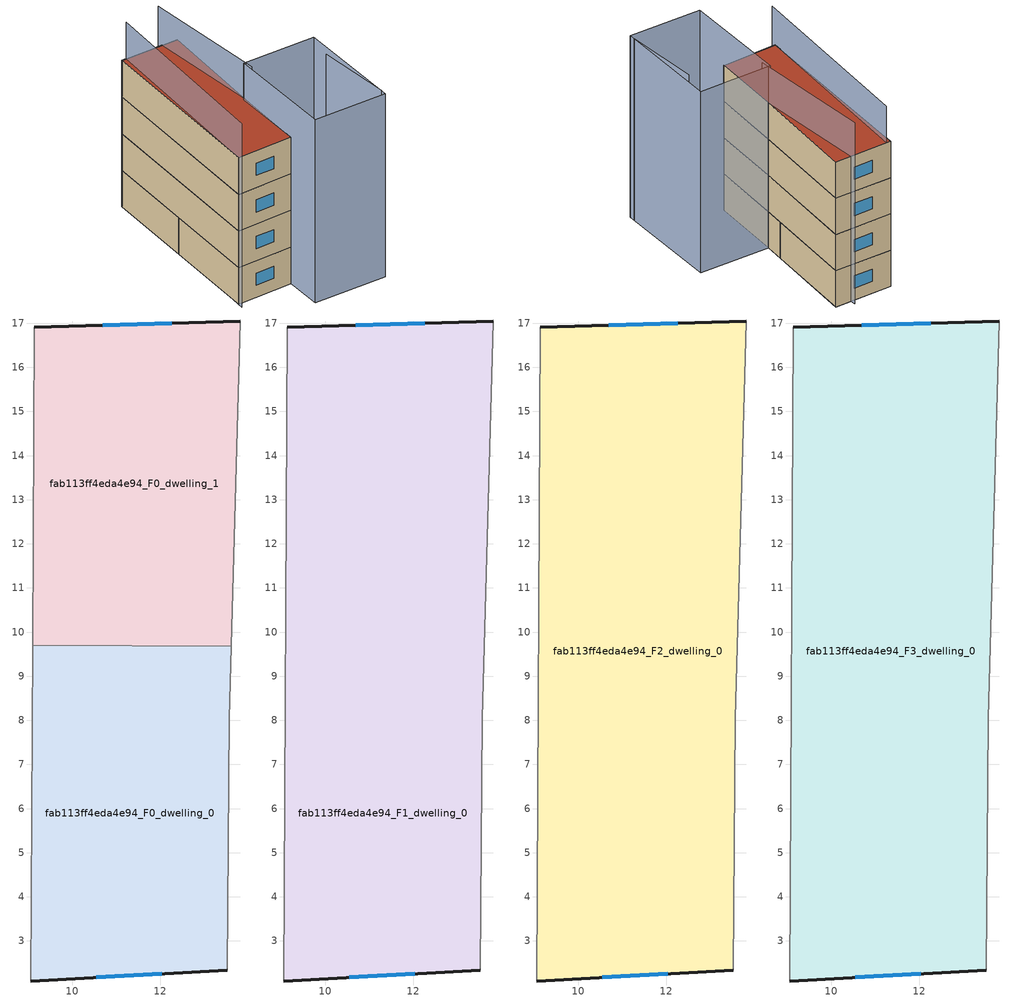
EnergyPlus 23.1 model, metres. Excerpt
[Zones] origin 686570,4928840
fab113ff4eda4e94_F0_dwelling_0
 floor ground (EU_floor_Construction): 13.51,2.33 13.56,8.03 13.61,9.68 9.1,9.7 9.06,2.09 z0
 wall outside (EU_wall_Construction): 13.51,2.33 9.06,2.09 z0:3
 wall adiabatic (EU_wall_Construction): 13.61,9.68 13.56,8.03 13.51,2.33 / 9.06,2.09 9.1,9.7 z0:3
 wall to fab113ff4eda4e94_F0_dwelling_1 (EU_wall_Construction): 9.1,9.7 13.61,9.68 z0:3
 window (EU_Window_Construction): 12.03,2.25 10.55,2.17 z1:2
fab113ff4eda4e94_F0_dwelling_1
 floor ground (EU_floor_Construction): 13.61,9.68 13.8,17.05 9.14,16.91 9.1,9.7 z0
 wall outside (EU_wall_Construction): 9.14,16.91 13.8,17.05 z0:3
 wall adiabatic (EU_wall_Construction): 9.1,9.7 9.14,16.91 / 13.8,17.05 13.61,9.68 z0:3
 window (EU_Window_Construction): 10.7,16.96 12.25,17 z1:2
fab113ff4eda4e94_F1_dwelling_0
 floor to fab113ff4eda4e94_F0_dwelling_0 (EU_floor_Construction): 13.51,2.33 13.56,8.03 13.61,9.68 9.11,9.7 9.06,2.09 z3
 floor to fab113ff4eda4e94_F0_dwelling_1 (EU_floor_Construction): 13.61,9.68 13.8,17.05 9.14,16.91 9.11,9.7 z3
 wall outside (EU_wall_Construction): 9.14,16.91 13.8,17.05 / 13.51,2.33 9.06,2.09 z3:6
 wall adiabatic (EU_wall_Construction): 13.8,17.05 13.56,8.03 13.51,2.33 / 9.06,2.09 9.14,16.91 z3:6
 window (EU_Window_Construction): 10.7,16.96 12.25,17 / 12.03,2.25 10.55,2.17 z4:5
fab113ff4eda4e94_F2_dwelling_0
 floor to fab113ff4eda4e94_F1_dwelling_0 (EU_floor_Construction): 13.51,2.33 13.56,8.03 13.8,17.05 9.14,16.91 9.06,2.09 z6
 wall outside (EU_wall_Construction): 9.14,16.91 13.8,17.05 / 13.51,2.33 9.06,2.09 z6:9
 wall adiabatic (EU_wall_Construction): 13.8,17.05 13.56,8.03 13.51,2.33 / 9.06,2.09 9.14,16.91 z6:9
 window (EU_Window_Construction): 10.7,16.96 12.25,17 / 12.03,2.25 10.55,2.17 z7:8
fab113ff4eda4e94_F3_dwelling_0
 floor to fab113ff4eda4e94_F2_dwelling_0 (EU_floor_Construction): 13.51,2.33 13.56,8.03 13.8,17.05 9.14,16.91 9.06,2.09 z9
 wall outside (EU_wall_Construction): 9.14,16.91 13.8,17.05 / 13.51,2.33 9.06,2.09 z9:12
 wall adiabatic (EU_wall_Construction): 13.8,17.05 13.56,8.03 13.51,2.33 / 9.06,2.09 9.14,16.91 z9:12
 window (EU_Window_Construction): 10.7,16.96 12.25,17 / 12.03,2.25 10.55,2.17 z10:11
 roof outside (EU_roof_Construction): 13.8,17.05 13.56,8.03 13.51,2.33 9.06,2.09 9.14,16.91 z12
shading: 19.41,0.01 18.77,5.92 / 9.49,16.9 9.05,1.71 / 13.63,7.42 12.47,17.42 / 19.25,8.2 19.42,-0.5 / 19.42,-0.5 13.57,-0.61 / 13.57,-0.61 13.4,8.09 / 13.4,8.09 19.25,8.2 z0:15
[Building]
EU S2 Campaign: North Axis=0; Terrain=City; Solar Distribution=FullExterior
[Site:Location]
Bologna: Latitude=44.5; Longitude=11.25; Time Zone=1; Elevation=37
[SizingPeriod:WeatherFileDays]
AnnualSizingPeriod: Begin Month=1; Begin Day of Month=1; End Month=12; End Day of Month=31; Day of Week for Start Day=Monday; Use Weather File Daylight Saving Period=No; Use Weather File Rain and Snow Indicators=No
[MATERIAL]
EU_InternalMass_Material: Roughness=MediumRough; Thickness=0.1; Conductivity=1; Density=1800; Specific Heat=900; Thermal Absorptance=0.9; Solar Absorptance=0.7; Visible Absorptance=0.7
[MATERIAL:NOMASS] Roughness=MediumRough; Thermal Absorptance=0.9; Solar Absorptance=0.7; Visible Absorptance=0.7
Name | Thermal Resistance
EU_wall_NoMass | 0.937881
EU_roof_NoMass | 0.548572
EU_floor_NoMass | 0.71348
[WINDOWMATERIAL:SIMPLEGLAZINGSYSTEM]
EU_Window_SimpleGlazing: UFactor=4.25633; Solar Heat Gain Coefficient=0.85; Visible Transmittance=0.85
[CONSTRUCTION]
EU_wall_Construction: EU_wall_NoMass
EU_roof_Construction: EU_roof_NoMass
EU_floor_Construction: EU_floor_NoMass
EU_InternalMass_Construction: EU_InternalMass_Material
EU_Window_Construction: EU_Window_SimpleGlazing
[ZONE] Type=1; Multiplier=1; Ceiling Height=autocalculate; Floor Area=autocalculate; Part of Total Floor Area=Yes
Name | Volume
fab113ff4eda4e94_F0_dwelling_0 | 100.178
fab113ff4eda4e94_F1_dwelling_0; fab113ff4eda4e94_F2_dwelling_0; fab113ff4eda4e94_F3_dwelling_0 | 200.35
fab113ff4eda4e94_F0_dwelling_1 | 100.177
[INTERNALMASS] Construction=EU_InternalMass_Construction
Name | Zone or ZoneList | Surface Area
fab113ff4eda4e94_F0_dwelling_0_EU_InternalMass | fab113ff4eda4e94_F0_dwelling_0 | 33.3927
fab113ff4eda4e94_F0_dwelling_1_EU_InternalMass | fab113ff4eda4e94_F0_dwelling_1 | 33.3923
fab113ff4eda4e94_F1_dwelling_0_EU_InternalMass | fab113ff4eda4e94_F1_dwelling_0 | 66.7837
fab113ff4eda4e94_F2_dwelling_0_EU_InternalMass | fab113ff4eda4e94_F2_dwelling_0 | 66.7837
fab113ff4eda4e94_F3_dwelling_0_EU_InternalMass | fab113ff4eda4e94_F3_dwelling_0 | 66.7837
[OTHEREQUIPMENT] Fuel Type=Electricity; Design Level Calculation Method=Watts/Area; Power per Zone Floor Area=1; Fraction Latent=0; Fraction Radiant=0; Fraction Lost=0; Carbon Dioxide Generation Rate=0; EndUse Subcategory=EU_Step8_InternalGains
Name | Zone or ZoneList or Space or SpaceList | Schedule
EU_Step8_InternalGain_fab113ff4eda4e94_F0_dwelling_0_f000 | fab113ff4eda4e94_F0_dwelling_0 | EU_Step8_GainSchedule_fab113ff4eda4e94_F0_dwelling_0_f000
EU_Step8_InternalGain_fab113ff4eda4e94_F0_dwelling_1_f000 | fab113ff4eda4e94_F0_dwelling_1 | EU_Step8_GainSchedule_fab113ff4eda4e94_F0_dwelling_1_f000
EU_Step8_InternalGain_fab113ff4eda4e94_F1_dwelling_0_f000 | fab113ff4eda4e94_F1_dwelling_0 | EU_Step8_GainSchedule_fab113ff4eda4e94_F1_dwelling_0_f000
EU_Step8_InternalGain_fab113ff4eda4e94_F2_dwelling_0_f000 | fab113ff4eda4e94_F2_dwelling_0 | EU_Step8_GainSchedule_fab113ff4eda4e94_F2_dwelling_0_f000
EU_Step8_InternalGain_fab113ff4eda4e94_F3_dwelling_0_f000 | fab113ff4eda4e94_F3_dwelling_0 | EU_Step8_GainSchedule_fab113ff4eda4e94_F3_dwelling_0_f000
[ZONEVENTILATION:DESIGNFLOWRATE] Schedule=EU_AlwaysOn; Design Flow Rate Calculation Method=AirChanges/Hour; Air Changes per Hour=0.687892; Ventilation Type=Natural; Fan Pressure Rise=0; Fan Total Efficiency=1; Constant Term Coefficient=1; Temperature Term Coefficient=0; Velocity Term Coefficient=0; Velocity Squared Term Coefficient=0; Minimum Indoor Temperature=-100; Maximum Indoor Temperature=100; Delta Temperature=-100; Minimum Outdoor Temperature=-100; Maximum Outdoor Temperature=100; Maximum Wind Speed=40
Name | Zone or ZoneList or Space or SpaceList
EU_ConstantAir_fab113ff4eda4e94_F0_dwelling_0 | fab113ff4eda4e94_F0_dwelling_0
EU_ConstantAir_fab113ff4eda4e94_F0_dwelling_1 | fab113ff4eda4e94_F0_dwelling_1
EU_ConstantAir_fab113ff4eda4e94_F1_dwelling_0 | fab113ff4eda4e94_F1_dwelling_0
EU_ConstantAir_fab113ff4eda4e94_F2_dwelling_0 | fab113ff4eda4e94_F2_dwelling_0
EU_ConstantAir_fab113ff4eda4e94_F3_dwelling_0 | fab113ff4eda4e94_F3_dwelling_0
[HVACTEMPLATE:THERMOSTAT] Constant Heating Setpoint=20; Constant Cooling Setpoint=50
EU_HeatOnly_fab113ff4eda4e94_F0_dwelling_0; EU_HeatOnly_fab113ff4eda4e94_F0_dwelling_1; EU_HeatOnly_fab113ff4eda4e94_F1_dwelling_0; EU_HeatOnly_fab113ff4eda4e94_F2_dwelling_0; EU_HeatOnly_fab113ff4eda4e94_F3_dwelling_0
[HVACTEMPLATE:ZONE:IDEALLOADSAIRSYSTEM] System Availability Schedule=EU_AlwaysOn; Maximum Heating Supply Air Temperature=50; Minimum Cooling Supply Air Temperature=13; Maximum Heating Supply Air Humidity Ratio=0.0156; Minimum Cooling Supply Air Humidity Ratio=0.0077; Heating Limit=NoLimit; Cooling Limit=NoLimit; Heating Availability Schedule=EU_AlwaysOn; Cooling Availability Schedule=EU_CoolingOff; Dehumidification Control Type=ConstantSensibleHeatRatio; Cooling Sensible Heat Ratio=0.7; Dehumidification Setpoint=60; Humidification Control Type=None; Humidification Setpoint=30; Outdoor Air Method=None; Outdoor Air Flow Rate per Person=0.00944; Outdoor Air Flow Rate per Zone Floor Area=0; Outdoor Air Flow Rate per Zone=0; Demand Controlled Ventilation Type=None; Outdoor Air Economizer Type=NoEconomizer; Heat Recovery Type=None; Sensible Heat Recovery Effectiveness=0.7; Latent Heat Recovery Effectiveness=0.65
Name | Template Thermostat
fab113ff4eda4e94_F0_dwelling_0 | EU_HeatOnly_fab113ff4eda4e94_F0_dwelling_0
fab113ff4eda4e94_F0_dwelling_1 | EU_HeatOnly_fab113ff4eda4e94_F0_dwelling_1
fab113ff4eda4e94_F1_dwelling_0 | EU_HeatOnly_fab113ff4eda4e94_F1_dwelling_0
fab113ff4eda4e94_F2_dwelling_0 | EU_HeatOnly_fab113ff4eda4e94_F2_dwelling_0
fab113ff4eda4e94_F3_dwelling_0 | EU_HeatOnly_fab113ff4eda4e94_F3_dwelling_0
[SIZING:ZONE] Zone Cooling Design Supply Air Temperature Input Method=SupplyAirTemperature; Zone Cooling Design Supply Air Temperature=13; Zone Heating Design Supply Air Temperature Input Method=SupplyAirTemperature; Zone Heating Design Supply Air Temperature=50; Zone Cooling Design Supply Air Humidity Ratio=0.008; Zone Heating Design Supply Air Humidity Ratio=0.008; Cooling Design Air Flow Method=DesignDay; Cooling Design Air Flow Rate=0; Cooling Minimum Air Flow per Zone Floor Area=0.000762; Cooling Minimum Air Flow=0; Cooling Minimum Air Flow Fraction=0.2; Heating Design Air Flow Method=DesignDay; Heating Design Air Flow Rate=0; Heating Maximum Air Flow per Zone Floor Area=0.002032; Heating Maximum Air Flow=0.141576; Heating Maximum Air Flow Fraction=0.3; Account for Dedicated Outdoor Air System=No; Dedicated Outdoor Air System Control Strategy=NeutralSupplyAir; Dedicated Outdoor Air Low Setpoint Temperature for Design=autosize; Dedicated Outdoor Air High Setpoint Temperature for Design=autosize; Zone Load Sizing Method=Sensible Load Only No Latent Load; Zone Latent Cooling Design Supply Air Humidity Ratio Input Method=HumidityRatioDifference; Zone Cooling Design Supply Air Humidity Ratio Difference=0.005; Zone Latent Heating Design Supply Air Humidity Ratio Input Method=HumidityRatioDifference; Zone Humidification Design Supply Air Humidity Ratio Difference=0.005
fab113ff4eda4e94_F0_dwelling_0; fab113ff4eda4e94_F0_dwelling_1; fab113ff4eda4e94_F1_dwelling_0; fab113ff4eda4e94_F2_dwelling_0; fab113ff4eda4e94_F3_dwelling_0
[SCHEDULE:CONSTANT]
Name | Hourly Value
EU_AlwaysOn | 1
EU_CoolingOff | 0
[SCHEDULE:FILE] Column Number=1; Rows to Skip at Top=0; Number of Hours of Data=8760; Column Separator=Comma; Interpolate to Timestep=No; Minutes per Item=60; Adjust Schedule for Daylight Savings=Yes
Name | File
EU_Step8_GainSchedule_fab113ff4eda4e94_F0_dwelling_0_f000 | ../../schedules/fab113ff4eda4e94/fab113ff4eda4e94_F0_dwelling_0_f000_gain.csv
EU_Step8_GainSchedule_fab113ff4eda4e94_F0_dwelling_1_f000 | ../../schedules/fab113ff4eda4e94/fab113ff4eda4e94_F0_dwelling_1_f000_gain.csv
EU_Step8_GainSchedule_fab113ff4eda4e94_F1_dwelling_0_f000 | ../../schedules/fab113ff4eda4e94/fab113ff4eda4e94_F1_dwelling_0_f000_gain.csv
EU_Step8_GainSchedule_fab113ff4eda4e94_F2_dwelling_0_f000 | ../../schedules/fab113ff4eda4e94/fab113ff4eda4e94_F2_dwelling_0_f000_gain.csv
EU_Step8_GainSchedule_fab113ff4eda4e94_F3_dwelling_0_f000 | ../../schedules/fab113ff4eda4e94/fab113ff4eda4e94_F3_dwelling_0_f000_gain.csv
